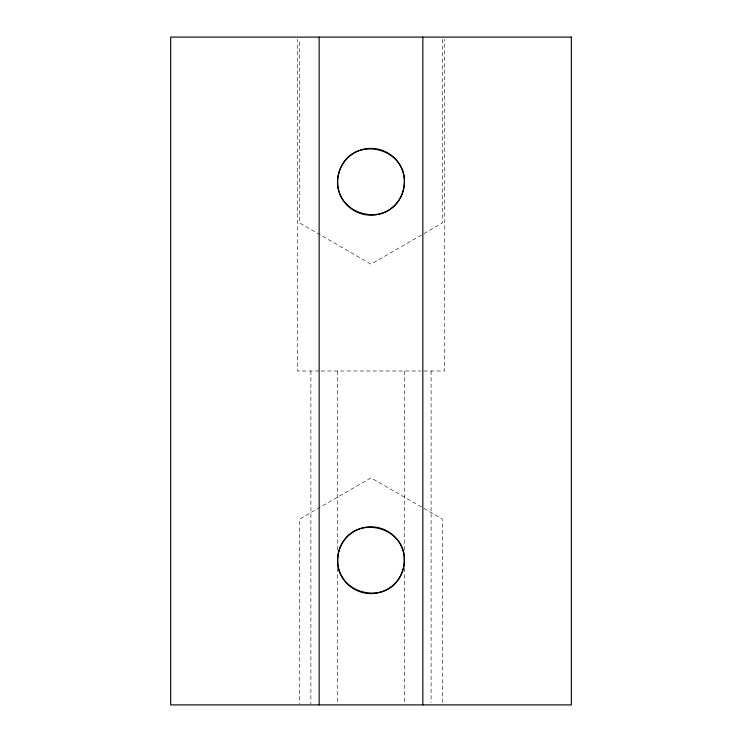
<?xml version="1.0" encoding="UTF-8"?>
<svg xmlns="http://www.w3.org/2000/svg" width="742" height="742" viewBox="0 0 742 742"><rect width="100%" height="100%" fill="white"/><g stroke="black" fill="none" stroke-linecap="round" stroke-linejoin="round"><path stroke-width="0.56" stroke-dasharray="3.71 2.78" d="M319.06 371L297.542 371L297.542 39.419M321.026 371L420.974 371M423.84 371L444.458 371L444.458 39.419M442.325 39.391L442.325 222.971L371 264.152L299.675 222.971L299.675 39.391M442.325 702.6L442.325 519.029L371 477.848L299.675 519.029L299.675 703.75M431.102 371L431.102 702.581M404.39 371L404.39 551.862M404.39 568.094L404.39 702.581M337.61 371L337.61 551.862M337.61 568.094L337.61 702.581M310.898 371L310.898 703.741"/><path stroke-width="1.11" d="M422.847 37.1L422.847 704.9M404.39 556.5L404.39 563.456M337.61 556.5L337.61 563.456M319.153 37.1L319.153 704.9M338.751 173.146C327.955 215.403 391.47 232.422 403.249 190.434C414.045 148.177 350.53 131.158 338.751 173.146M338.751 551.566C327.955 593.823 391.47 610.842 403.249 568.854C414.045 526.597 350.53 509.578 338.751 551.566M571.34 37.1L170.66 37.1L170.66 704.9L571.34 704.9L571.34 37.1M347.386 205.404A33.39 33.39 0 0 0 403.249 190.434A33.39 33.39 0 0 0 362.356 149.541A33.39 33.39 0 0 0 347.386 205.404M354.305 589.129A33.39 33.39 0 0 0 404.39 560.21A33.39 33.39 0 0 0 354.305 531.291A33.39 33.39 0 0 0 354.305 589.129"/></g></svg>
